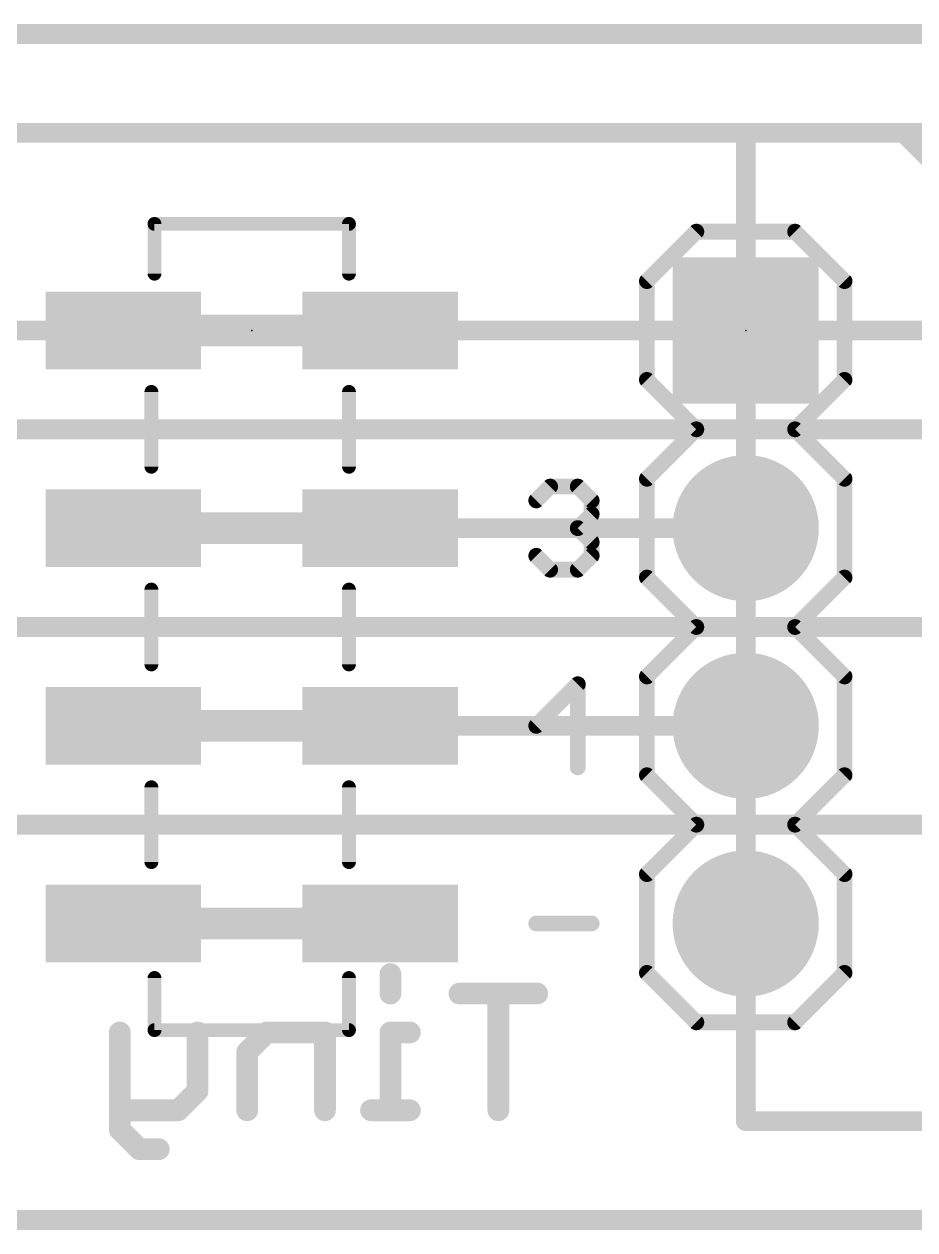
# Model space of a CAD drawing. Extents: x -15.4 to 59.8, y -10.2 to 15.4.
# Drawn here: x 31.36 to 42.81, y -0.13 to 15.37 of the extents above; entities that cross this region are included whole.
import ezdxf

# ---------------------------------------------------------------- set-up
doc = ezdxf.new("R2010")
doc.units = 0
for name, color, linetype in [('1', 12, 'CONTINUOUS'), ('16', 132, 'CONTINUOUS'), ('17', 110, 'CONTINUOUS'), ('20', 53, 'CONTINUOUS'), ('21', 41, 'CONTINUOUS'), ('22', 40, 'CONTINUOUS'), ('23', 53, 'CONTINUOUS'), ('51', 53, 'CONTINUOUS')]:
    doc.layers.add(name, color=color, linetype=linetype)

# ---------------------------------------------------------------- blocks, each defined once
blk = doc.blocks.new('RECT')
blk.add_solid([(-0.5, -0.5), (0.5, -0.5), (-0.5, 0.5), (0.5, 0.5)])
blk = doc.blocks.new('SQUAREP')
blk.add_solid([(-0.5, -0.5), (0.5, -0.5), (-0.5, 0.5), (0.5, 0.5)])
blk = doc.blocks.new('ROUNDP')
at = {"const_width": 0.5}
blk.add_lwpolyline([(0, -0.25, 1), (0, 0.25, 1), (0, -0.25)], format="xyb", dxfattribs=at)

msp = doc.modelspace()

# ---------------------------------------------------------------- linework, layer by layer
at = {"layer": '1'}
for points, const_width in [([(0, 15.24), (59.69, 15.24)], 0.254), ([(30.48, 13.97), (42.672, 13.97)], 0.254), ([(42.672, 13.97), (45.212, 11.43)], 0.254), ([(35.56, 11.43), (33.02, 11.43)], 0.4064), ([(32.64, 11.43), (40.64, 11.43)], 0.254), ([(35.56, 8.89), (33.02, 8.89)], 0.4064), ([(40.64, 8.89), (35.94, 8.89)], 0.254), ([(35.56, 6.35), (33.02, 6.35)], 0.4064), ([(40.64, 6.35), (32.64, 6.35)], 0.254), ([(35.56, 3.81), (33.02, 3.81)], 0.4064), ([(59.69, 0), (0, 0)], 0.254)]:
    msp.add_lwpolyline(points, dxfattribs=dict(at, const_width=const_width))
for points, const_width in [([(42.7169, 14.0149, 1), (42.6271, 13.9251)], 0.127), ([(42.672, 13.9065, 1), (42.672, 14.0335)], 0.127), ([(33.02, 11.5316, 1), (33.02, 11.3284)], 0.2032), ([(35.56, 11.3284, 1), (35.56, 11.5316)], 0.2032), ([(32.64, 11.4935, 1), (32.64, 11.3665)], 0.127), ([(40.64, 11.3665, 1), (40.64, 11.4935)], 0.127), ([(33.02, 8.9916, 1), (33.02, 8.7884)], 0.2032), ([(35.56, 8.7884, 1), (35.56, 8.9916)], 0.2032), ([(35.94, 8.9535, 1), (35.94, 8.8265)], 0.127), ([(40.64, 8.8265, 1), (40.64, 8.9535)], 0.127), ([(33.02, 6.4516, 1), (33.02, 6.2484)], 0.2032), ([(35.56, 6.2484, 1), (35.56, 6.4516)], 0.2032), ([(32.64, 6.4135, 1), (32.64, 6.2865)], 0.127), ([(40.64, 6.2865, 1), (40.64, 6.4135)], 0.127), ([(33.02, 3.9116, 1), (33.02, 3.7084)], 0.2032), ([(35.56, 3.7084, 1), (35.56, 3.9116)], 0.2032)]:
    msp.add_lwpolyline(points, format="xyb", dxfattribs=dict(at, const_width=const_width))
at = {"layer": '16', "const_width": 0.254}
for points in [[(0, 15.24), (59.69, 15.24)], [(30.48, 11.43), (40.64, 11.43)], [(40.64, 11.43), (43.18, 11.43)], [(30.48, 10.16), (43.18, 10.16)], [(43.18, 7.62), (30.48, 7.62)], [(43.18, 5.08), (30.48, 5.08)], [(59.69, 0), (0, 0)]]:
    msp.add_lwpolyline(points, dxfattribs=at)
at = {"layer": '16', "const_width": 0.127}
for points in [[(40.64, 11.4935, 1), (40.64, 11.3665)], [(40.64, 11.3665, 1), (40.64, 11.4935)]]:
    msp.add_lwpolyline(points, format="xyb", dxfattribs=at)
at = {"layer": '20', "const_width": 0.254}
for points in [[(59.69, 15.24), (0, 15.24)], [(0, 0), (59.69, 0)]]:
    msp.add_lwpolyline(points, dxfattribs=at)
at = {"layer": '21'}
for points, const_width in [([(40.64, 13.97), (43.18, 13.97)], 0.254), ([(40.64, 1.27), (40.64, 13.97)], 0.254), ([(33.04, 12.8), (35.54, 12.8)], 0.1778), ([(33.04, 12.16), (33.04, 12.8)], 0.1778), ([(35.54, 12.8), (35.54, 12.16)], 0.1778), ([(40.005, 12.7), (39.37, 12.065)], 0.2032), ([(41.275, 12.7), (40.005, 12.7)], 0.2032), ([(41.91, 12.065), (41.275, 12.7)], 0.2032), ([(39.37, 10.795), (39.37, 12.065)], 0.2032), ([(41.91, 12.065), (41.91, 10.795)], 0.2032), ([(40.005, 10.16), (39.37, 10.795)], 0.2032), ([(41.91, 10.795), (41.275, 10.16)], 0.2032), ([(33, 10.641), (33, 9.679)], 0.1778), ([(35.54, 10.641), (35.54, 9.679)], 0.1778), ([(39.37, 9.525), (40.005, 10.16)], 0.2032), ([(41.275, 10.16), (41.91, 9.525)], 0.2032), ([(39.37, 8.255), (39.37, 9.525)], 0.2032), ([(41.91, 9.525), (41.91, 8.255)], 0.2032), ([(37.9476, 9.2464), (38.1256, 9.4243)], 0.2032), ([(38.1256, 9.4243), (38.4815, 9.4243)], 0.2032), ([(38.4815, 9.4243), (38.6594, 9.2464)], 0.2032), ([(38.6594, 9.2464), (38.6594, 9.0684)], 0.2032), ([(38.6594, 9.0684), (38.4815, 8.8905)], 0.2032), ([(38.4815, 8.8905), (38.3035, 8.8905)], 0.2032), ([(38.4815, 8.8905), (38.6594, 8.7125)], 0.2032), ([(38.6594, 8.7125), (38.6594, 8.5346)], 0.2032), ([(38.1256, 8.3566), (37.9476, 8.5346)], 0.2032), ([(38.6594, 8.5346), (38.4815, 8.3566)], 0.2032), ([(38.4815, 8.3566), (38.1256, 8.3566)], 0.2032), ([(40.005, 7.62), (39.37, 8.255)], 0.2032), ([(41.91, 8.255), (41.275, 7.62)], 0.2032), ([(33, 8.101), (33, 7.139)], 0.1778), ([(35.54, 8.101), (35.54, 7.139)], 0.1778), ([(39.37, 6.985), (40.005, 7.62)], 0.2032), ([(41.275, 7.62), (41.91, 6.985)], 0.2032), ([(38.4815, 6.8843), (37.9476, 6.3505)], 0.2032), ([(38.4815, 5.8166), (38.4815, 6.8843)], 0.2032), ([(39.37, 5.715), (39.37, 6.985)], 0.2032), ([(41.91, 6.985), (41.91, 5.715)], 0.2032), ([(37.9476, 6.3505), (38.6594, 6.3505)], 0.2032), ([(40.005, 5.08), (39.37, 5.715)], 0.2032), ([(41.91, 5.715), (41.275, 5.08)], 0.2032), ([(33, 5.561), (33, 4.599)], 0.1778), ([(35.54, 5.561), (35.54, 4.599)], 0.1778), ([(40.005, 5.08), (39.37, 4.445)], 0.2032), ([(41.91, 4.445), (41.275, 5.08)], 0.2032), ([(39.37, 3.175), (39.37, 4.445)], 0.2032), ([(41.91, 4.445), (41.91, 3.175)], 0.2032), ([(37.9476, 3.8105), (38.6594, 3.8105)], 0.2032), ([(40.005, 2.54), (39.37, 3.175)], 0.2032), ([(41.91, 3.175), (41.275, 2.54)], 0.2032), ([(33.04, 2.44), (33.04, 3.11)], 0.1778), ([(35.54, 3.11), (35.54, 2.44)], 0.1778), ([(41.275, 2.54), (40.005, 2.54)], 0.2032), ([(35.54, 2.44), (33.04, 2.44)], 0.1778), ([(48.26, 1.27), (40.64, 1.27)], 0.254)]:
    msp.add_lwpolyline(points, dxfattribs=dict(at, const_width=const_width))
for points, const_width in [([(40.64, 14.0335, 1), (40.64, 13.9065)], 0.127), ([(40.7035, 13.97, 1), (40.5765, 13.97)], 0.127), ([(33.04, 12.8445, 1), (33.04, 12.7556)], 0.0889), ([(33.0844, 12.8, 1), (32.9956, 12.8)], 0.0889), ([(35.5844, 12.8, 1), (35.4956, 12.8)], 0.0889), ([(35.54, 12.7556, 1), (35.54, 12.8445)], 0.0889), ([(40.005, 12.7508, 1), (40.005, 12.6492)], 0.1016), ([(40.0409, 12.6641, 1), (39.9691, 12.7359)], 0.1016), ([(41.3109, 12.7359, 1), (41.2391, 12.6641)], 0.1016), ([(41.275, 12.6492, 1), (41.275, 12.7508)], 0.1016), ([(32.9956, 12.16, 1), (33.0844, 12.16)], 0.0889), ([(35.4956, 12.16, 1), (35.5844, 12.16)], 0.0889), ([(39.4208, 12.065, 1), (39.3192, 12.065)], 0.1016), ([(39.3341, 12.1009, 1), (39.4059, 12.0291)], 0.1016), ([(41.9608, 12.065, 1), (41.8592, 12.065)], 0.1016), ([(41.8741, 12.0291, 1), (41.9459, 12.1009)], 0.1016), ([(39.4059, 10.8309, 1), (39.3341, 10.7591)], 0.1016), ([(39.3192, 10.795, 1), (39.4208, 10.795)], 0.1016), ([(41.8592, 10.795, 1), (41.9608, 10.795)], 0.1016), ([(41.9459, 10.7591, 1), (41.8741, 10.8309)], 0.1016), ([(33.0444, 10.641, 1), (32.9556, 10.641)], 0.0889), ([(35.5844, 10.641, 1), (35.4956, 10.641)], 0.0889), ([(40.0409, 10.1241, 1), (39.9691, 10.1959)], 0.1016), ([(39.9691, 10.1241, 1), (40.0409, 10.1959)], 0.1016), ([(41.3109, 10.1959, 1), (41.2391, 10.1241)], 0.1016), ([(41.2391, 10.1959, 1), (41.3109, 10.1241)], 0.1016), ([(32.9556, 9.679, 1), (33.0444, 9.679)], 0.0889), ([(35.4956, 9.679, 1), (35.5844, 9.679)], 0.0889), ([(39.4208, 9.525, 1), (39.3192, 9.525)], 0.1016), ([(39.3341, 9.5609, 1), (39.4059, 9.4891)], 0.1016), ([(41.9608, 9.525, 1), (41.8592, 9.525)], 0.1016), ([(41.8741, 9.4891, 1), (41.9459, 9.5609)], 0.1016), ([(38.1256, 9.4751, 1), (38.1256, 9.3735)], 0.1016), ([(38.1615, 9.3884, 1), (38.0896, 9.4602)], 0.1016), ([(38.5174, 9.4602, 1), (38.4455, 9.3884)], 0.1016), ([(38.4815, 9.3735, 1), (38.4815, 9.4751)], 0.1016), ([(37.9117, 9.2823, 1), (37.9835, 9.2104)], 0.1016), ([(38.7102, 9.2464, 1), (38.6086, 9.2464)], 0.1016), ([(38.6235, 9.2104, 1), (38.6953, 9.2823)], 0.1016), ([(38.6953, 9.0325, 1), (38.6235, 9.1043)], 0.1016), ([(38.3035, 8.9413, 1), (38.3035, 8.8397)], 0.1016), ([(38.5174, 8.9264, 1), (38.4455, 8.8545)], 0.1016), ([(38.4815, 8.8397, 1), (38.4815, 8.9413)], 0.1016), ([(38.6086, 9.0684, 1), (38.7102, 9.0684)], 0.1016), ([(38.4455, 8.9264, 1), (38.5174, 8.8545)], 0.1016), ([(38.7102, 8.7125, 1), (38.6086, 8.7125)], 0.1016), ([(38.6235, 8.6766, 1), (38.6953, 8.7484)], 0.1016), ([(37.9835, 8.5705, 1), (37.9117, 8.4986)], 0.1016), ([(38.6086, 8.5346, 1), (38.7102, 8.5346)], 0.1016), ([(38.6953, 8.4986, 1), (38.6235, 8.5705)], 0.1016), ([(38.1256, 8.4074, 1), (38.1256, 8.3058)], 0.1016), ([(38.0896, 8.3207, 1), (38.1615, 8.3925)], 0.1016), ([(38.4455, 8.3925, 1), (38.5174, 8.3207)], 0.1016), ([(38.4815, 8.3058, 1), (38.4815, 8.4074)], 0.1016), ([(39.4059, 8.2909, 1), (39.3341, 8.2191)], 0.1016), ([(39.3192, 8.255, 1), (39.4208, 8.255)], 0.1016), ([(41.8592, 8.255, 1), (41.9608, 8.255)], 0.1016), ([(41.9459, 8.2191, 1), (41.8741, 8.2909)], 0.1016), ([(33.0444, 8.101, 1), (32.9556, 8.101)], 0.0889), ([(35.5844, 8.101, 1), (35.4956, 8.101)], 0.0889), ([(40.0409, 7.5841, 1), (39.9691, 7.6559)], 0.1016), ([(39.9691, 7.5841, 1), (40.0409, 7.6559)], 0.1016), ([(41.3109, 7.6559, 1), (41.2391, 7.5841)], 0.1016), ([(41.2391, 7.6559, 1), (41.3109, 7.5841)], 0.1016), ([(32.9556, 7.139, 1), (33.0444, 7.139)], 0.0889), ([(35.4956, 7.139, 1), (35.5844, 7.139)], 0.0889), ([(38.5323, 6.8843, 1), (38.4307, 6.8843)], 0.1016), ([(38.5174, 6.8484, 1), (38.4455, 6.9202)], 0.1016), ([(39.4208, 6.985, 1), (39.3192, 6.985)], 0.1016), ([(39.3341, 7.0209, 1), (39.4059, 6.9491)], 0.1016), ([(41.9608, 6.985, 1), (41.8592, 6.985)], 0.1016), ([(41.8741, 6.9491, 1), (41.9459, 7.0209)], 0.1016), ([(37.9476, 6.4013, 1), (37.9476, 6.2997)], 0.1016), ([(37.9117, 6.3864, 1), (37.9835, 6.3145)], 0.1016), ([(38.6594, 6.2997, 1), (38.6594, 6.4013)], 0.1016), ([(38.4307, 5.8166, 1), (38.5323, 5.8166)], 0.1016), ([(39.4059, 5.7509, 1), (39.3341, 5.6791)], 0.1016), ([(39.3192, 5.715, 1), (39.4208, 5.715)], 0.1016), ([(41.8592, 5.715, 1), (41.9608, 5.715)], 0.1016), ([(41.9459, 5.6791, 1), (41.8741, 5.7509)], 0.1016), ([(33.0444, 5.561, 1), (32.9556, 5.561)], 0.0889), ([(35.5844, 5.561, 1), (35.4956, 5.561)], 0.0889), ([(40.0409, 5.0441, 1), (39.9691, 5.1159)], 0.1016), ([(39.9691, 5.0441, 1), (40.0409, 5.1159)], 0.1016), ([(41.3109, 5.1159, 1), (41.2391, 5.0441)], 0.1016), ([(41.2391, 5.1159, 1), (41.3109, 5.0441)], 0.1016), ([(32.9556, 4.599, 1), (33.0444, 4.599)], 0.0889), ([(35.4956, 4.599, 1), (35.5844, 4.599)], 0.0889), ([(39.4208, 4.445, 1), (39.3192, 4.445)], 0.1016), ([(39.3341, 4.4809, 1), (39.4059, 4.4091)], 0.1016), ([(41.9608, 4.445, 1), (41.8592, 4.445)], 0.1016), ([(41.8741, 4.4091, 1), (41.9459, 4.4809)], 0.1016), ([(37.9476, 3.8613, 1), (37.9476, 3.7597)], 0.1016), ([(38.6594, 3.7597, 1), (38.6594, 3.8613)], 0.1016), ([(39.4059, 3.2109, 1), (39.3341, 3.1391)], 0.1016), ([(41.9459, 3.1391, 1), (41.8741, 3.2109)], 0.1016), ([(33.0844, 3.11, 1), (32.9956, 3.11)], 0.0889), ([(35.5844, 3.11, 1), (35.4956, 3.11)], 0.0889), ([(39.3192, 3.175, 1), (39.4208, 3.175)], 0.1016), ([(41.8592, 3.175, 1), (41.9608, 3.175)], 0.1016), ([(40.005, 2.5908, 1), (40.005, 2.4892)], 0.1016), ([(41.275, 2.4892, 1), (41.275, 2.5908)], 0.1016), ([(33.04, 2.4844, 1), (33.04, 2.3956)], 0.0889), ([(32.9956, 2.44, 1), (33.0844, 2.44)], 0.0889), ([(35.4956, 2.44, 1), (35.5844, 2.44)], 0.0889), ([(35.54, 2.3956, 1), (35.54, 2.4844)], 0.0889), ([(39.9691, 2.5041, 1), (40.0409, 2.5759)], 0.1016), ([(41.2391, 2.5759, 1), (41.3109, 2.5041)], 0.1016), ([(40.64, 1.3335, 1), (40.64, 1.2065)], 0.127), ([(40.5765, 1.27, 1), (40.7035, 1.27)], 0.127)]:
    msp.add_lwpolyline(points, format="xyb", dxfattribs=dict(at, const_width=const_width))
at = {"layer": '22', "const_width": 0.1397}
for points in [[(36.143, 3.1596, 1), (36.0033, 3.1596)], [(36.0033, 2.9096, 1), (36.143, 2.9096)], [(36.9604, 2.9794, 1), (36.9604, 2.8397)], [(37.5302, 2.9096, 1), (37.3905, 2.9096)], [(37.9603, 2.8397, 1), (37.9603, 2.9794)], [(32.6645, 2.4096, 1), (32.5248, 2.4096)], [(33.6644, 2.4096, 1), (33.5247, 2.4096)], [(34.4818, 2.4795, 1), (34.4818, 2.3398)], [(34.5312, 2.3602, 1), (34.4324, 2.459)], [(35.3016, 2.4096, 1), (35.1619, 2.4096)], [(35.2317, 2.3398, 1), (35.2317, 2.4795)], [(36.143, 2.4096, 1), (36.0033, 2.4096)], [(36.0732, 2.4795, 1), (36.0732, 2.3398)], [(36.3231, 2.3398, 1), (36.3231, 2.4795)], [(34.3016, 2.1596, 1), (34.1619, 2.1596)], [(34.1824, 2.209, 1), (34.2812, 2.1102)], [(33.5247, 1.6597, 1), (33.6644, 1.6597)], [(33.6439, 1.6103, 1), (33.5452, 1.7091)], [(32.5946, 1.4796, 1), (32.5946, 1.3399)], [(33.3446, 1.3399, 1), (33.3446, 1.4796)], [(35.8232, 1.4796, 1), (35.8232, 1.3399)], [(36.3231, 1.3399, 1), (36.3231, 1.4796)], [(33.2952, 1.4591, 1), (33.394, 1.3603)], [(34.1619, 1.4097, 1), (34.3016, 1.4097)], [(35.1619, 1.4097, 1), (35.3016, 1.4097)], [(36.0033, 1.4097, 1), (36.143, 1.4097)], [(37.3905, 1.4097, 1), (37.5302, 1.4097)], [(32.644, 1.2091, 1), (32.5452, 1.1103)], [(32.5248, 1.1597, 1), (32.6645, 1.1597)], [(32.8446, 0.9796, 1), (32.8446, 0.8399)], [(32.7952, 0.8603, 1), (32.894, 0.9591)], [(33.0946, 0.8399, 1), (33.0946, 0.9796)]]:
    msp.add_lwpolyline(points, format="xyb", dxfattribs=at)
at = {"layer": '22', "const_width": 0.2794}
for points in [[(36.0732, 3.1596), (36.0732, 2.9096)], [(37.9603, 2.9096), (36.9604, 2.9096)], [(37.4603, 1.4097), (37.4603, 2.9096)], [(32.5946, 2.4096), (32.5946, 1.1597)], [(33.5945, 2.4096), (33.5945, 1.6597)], [(34.4818, 2.4096), (34.2318, 2.1596)], [(35.2317, 2.4096), (34.4818, 2.4096)], [(35.2317, 1.4097), (35.2317, 2.4096)], [(36.3231, 2.4096), (36.0732, 2.4096)], [(36.0732, 2.4096), (36.0732, 1.4097)], [(34.2318, 2.1596), (34.2318, 1.4097)], [(33.5945, 1.6597), (33.3446, 1.4097)], [(33.3446, 1.4097), (32.5946, 1.4097)], [(36.3231, 1.4097), (35.8232, 1.4097)], [(32.5946, 1.1597), (32.8446, 0.9097)], [(32.8446, 0.9097), (33.0946, 0.9097)]]:
    msp.add_lwpolyline(points, dxfattribs=at)
at = {"layer": '23'}
for p in [(34.29, 11.43), (40.64, 11.43)]:
    msp.add_point(p, dxfattribs=at)

# ---------------------------------------------------------------- block references
at = {"layer": '1', "xscale": 2, "rotation": 180}
for p in [(32.64, 11.43), (35.94, 8.89), (32.64, 6.35), (35.94, 3.81)]:
    msp.add_blockref('RECT', p, dxfattribs=at)
at = {"layer": '1', "xscale": 2}
for p in [(35.94, 11.43), (32.64, 8.89), (35.94, 6.35), (32.64, 3.81)]:
    msp.add_blockref('RECT', p, dxfattribs=at)
at = {"layer": '17', "xscale": 1.8796, "yscale": 1.8796}
for name, p in [('SQUAREP', (40.64, 11.43)), ('SQUAREP', (40.64, 11.43)), ('ROUNDP', (40.64, 8.89)), ('ROUNDP', (40.64, 8.89)), ('ROUNDP', (40.64, 6.35)), ('ROUNDP', (40.64, 6.35)), ('ROUNDP', (40.64, 3.81)), ('ROUNDP', (40.64, 3.81))]:
    msp.add_blockref(name, p, dxfattribs=at)
at = {"layer": '51', "xscale": 0.508, "yscale": 0.508, "rotation": 270}
for p in [(40.64, 11.43), (40.64, 8.89), (40.64, 6.35), (40.64, 3.81)]:
    msp.add_blockref('RECT', p, dxfattribs=at)

doc.saveas('drawing.dxf')
